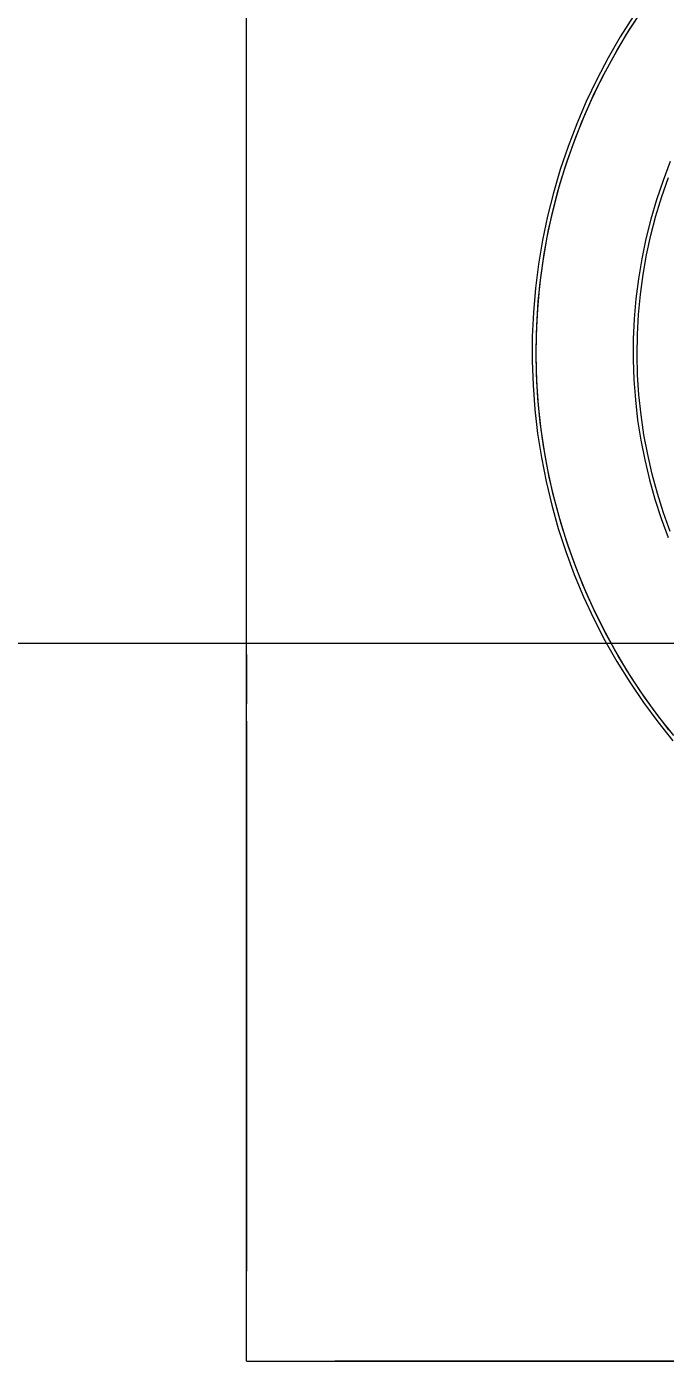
# Model space of a CAD drawing. Header units: millimetres. Extents: x -21807 to 22087, y 36760 to 60640.
# Drawn here: x -6825 to -6508, y 58947 to 59608 of the extents above; entities that cross this region are included whole.
import ezdxf

# ---------------------------------------------------------------- set-up
doc = ezdxf.new("R2010")
doc.units = ezdxf.units.MM
for name, color, linetype, lineweight in [('A-ANNO-DIMS', 7, 'Continuous', 9), ('A-ANNO-DIMS-110', 7, 'Continuous', 9), ('M-EQPM', 7, 'Continuous', 5)]:
    doc.layers.add(name, color=color, linetype=linetype, lineweight=lineweight)
doc.styles.add('Arial_1', font='arial.ttf', dxfattribs={"width": 0.8, "height": 220})
doc.dimstyles.new('AK_DIM_2_0_Arial', dxfattribs={"dimscale": 304.8, "dimtxt": 224.457068, "dimasz": 0.180446, "dimexe": 0.360892, "dimexo": 0.360892, "dimgap": 0.036089, "dimtad": 1, "dimdec": 0, "dimzin": 0, "dimdsep": 46, "dimtxsty": 'Arial_1', "dimblk1": 'OBLIQUE', "dimblk2": 'OBLIQUE', "dimsah": 1, "dimcen": 0.09, "dimadec": 0, "dimazin": 0, "dimtfac": 1, "dimtdec": 4, "dimtix": 1, "dimtmove": 0, "dimatfit": 3, "dimfxl": 1, "dimtvp": 1, "dimtolj": 1, "dimtzin": 0, "dimarcsym": 2})

# ---------------------------------------------------------------- blocks, each defined once
blk = doc.blocks.new('DanNong_VRV - OD-A-1-1235631-MẶT BẰNG HỆ THỐNG GIÓ CẤP AHU')
at = {"layer": 'M-EQPM'}
for p, q in [((-885, -311.78), (-885, 688.22)), ((-885, -311.78), (-885, 688.22)), ((-885, -273.58), (-885, 616.52)), ((-885, 38.44), (-885, 616.52)), ((-885, 38.44), (-885, 28.44)), ((-885, 28.44), (-885, 38.44)), ((-885, 38.44), (-885, 28.44)), ((-885, 28.44), (-885, 38.44)), ((-885, 28.44), (-885, 14.01)), ((-885, 28.44), (-885, 14.01)), ((-885, 28.44), (-885, 14.01)), ((-885, 28.44), (-885, 14.01)), ((-885, 5.44), (-885, 0.44)), ((-885, 5.44), (-885, 0.44)), ((-885, 5.44), (-885, 0.44)), ((-885, 5.44), (-885, 0.44)), ((-885, 5.44), (-885, 0.44)), ((-885, 5.44), (-885, 0.44)), ((-885, 5.44), (-885, 0.44)), ((-885, 5.44), (-885, 0.44)), ((-885, 5.44), (-885, 0.44)), ((-885, 5.44), (-885, 0.44)), ((-885, -239.56), (-885, 0.44)), ((-885, 0.44), (-885, -239.56)), ((-885, -239.56), (-885, 0.44)), ((-885, 0.44), (-885, -239.56)), ((-885, -239.56), (-885, 0.44)), ((-885, 0.44), (-885, -239.56)), ((-885, -239.56), (-885, 0.44)), ((-885, 0.44), (-885, -239.56)), ((-885, 0.44), (-885, -4.56)), ((-885, -239.56), (-885, 0.44)), ((-885, 0.44), (-885, -239.56)), ((-885, -239.56), (-885, 0.44)), ((-885, 0.44), (-885, -239.56)), ((-885, -239.56), (-885, 0.44)), ((-885, 0.44), (-885, -239.56)), ((-885, -239.56), (-885, 0.44)), ((-885, 0.44), (-885, -239.56)), ((-885, -239.56), (-885, 0.44)), ((-885, 0.44), (-885, -239.56)), ((-885, -239.56), (-885, 0.44)), ((-885, 0.44), (-885, -239.56)), ((-885, -190.21), (-885, -4.56)), ((-885, -4.56), (-885, -190.21)), ((-885, -127.9), (-885, -158.22)), ((-885, -190.21), (-885, -195.21)), ((-885, -236.33), (-885, -267.1)), ((-885, -236.35), (-885, -267.07)), ((-885, -236.35), (-885, -267.07)), ((-885, -239.56), (-885, -244.56)), ((-885, -239.56), (-885, -244.56)), ((-885, -239.56), (-885, -244.56)), ((-885, -239.56), (-885, -244.56)), ((-885, -239.56), (-885, -244.56)), ((-885, -239.56), (-885, -244.56)), ((-885, -239.56), (-885, -244.56)), ((-885, -239.56), (-885, -244.56)), ((-885, -239.56), (-885, -244.56)), ((-885, -239.56), (-885, -244.56)), ((-885, -244.13), (-885, -241.71)), ((-885, -249.71), (-885, -261.71)), ((-885, -311.78), (655, -311.78)), ((-841.21, -311.78), (585, -311.78)), ((-12.64, -311.78), (-841.21, -311.78)), ((-841.21, -311.78), (-12.64, -311.78)), ((-838.93, -311.78), (-808.22, -311.78)), ((-838.93, -311.78), (-808.22, -311.78)), ((-838.93, -311.78), (-808.22, -311.78))]:
    blk.add_line(p, q, dxfattribs=at)
at = {"layer": 'M-EQPM', "flags": 128}
for points in [[(-693.38, 354.53), (-699.83, 344.37), (-705.87, 333.95), (-711.49, 323.3), (-716.67, 312.44), (-721.42, 301.38), (-725.72, 290.13), (-729.57, 278.73), (-732.96, 267.17), (-735.89, 255.49), (-738.34, 243.71), (-740.32, 231.83), (-741.83, 219.89), (-742.86, 207.89), (-743.4, 195.87), (-743.47, 183.83), (-743.05, 171.8), (-742.15, 159.79), (-740.78, 147.83), (-738.92, 135.93), (-736.6, 124.12), (-733.8, 112.41), (-730.53, 100.82), (-726.81, 89.38), (-722.63, 78.09), (-718, 66.97), (-712.93, 56.05), (-707.43, 45.34), (-701.5, 34.86), (-695.16, 24.63), (-688.42, 14.66), (-681.28, 4.96), (-673.76, -4.44)], [(-693.38, 354.53), (-699.83, 344.37), (-705.87, 333.95), (-711.49, 323.3), (-716.67, 312.44), (-721.42, 301.38), (-725.72, 290.13), (-729.57, 278.73), (-732.96, 267.17), (-735.89, 255.49), (-738.34, 243.71), (-740.32, 231.83), (-741.83, 219.89), (-742.86, 207.89), (-743.4, 195.87), (-743.47, 183.83), (-743.05, 171.8), (-742.15, 159.79), (-740.78, 147.83), (-738.92, 135.93), (-736.6, 124.12), (-733.8, 112.41), (-730.53, 100.82), (-726.81, 89.38), (-722.63, 78.09), (-718, 66.97), (-712.93, 56.05), (-707.43, 45.34), (-701.5, 34.86), (-695.16, 24.63), (-688.42, 14.66), (-681.28, 4.96), (-673.76, -4.44)], [(-693.38, 354.53), (-699.83, 344.37), (-705.87, 333.95), (-711.49, 323.3), (-716.67, 312.44), (-721.42, 301.38), (-725.72, 290.13), (-729.57, 278.73), (-732.96, 267.17), (-735.89, 255.49), (-738.34, 243.71), (-740.32, 231.83), (-741.83, 219.89), (-742.86, 207.89), (-743.4, 195.87), (-743.47, 183.83), (-743.05, 171.8), (-742.15, 159.79), (-740.78, 147.83), (-738.92, 135.93), (-736.6, 124.12), (-733.8, 112.41), (-730.53, 100.82), (-726.81, 89.38), (-722.63, 78.09), (-718, 66.97), (-712.93, 56.05), (-707.43, 45.34), (-701.5, 34.86), (-695.16, 24.63), (-688.42, 14.66), (-681.28, 4.96), (-673.76, -4.44)], [(-675.71, 1.1), (-683, 10.58), (-689.92, 20.33), (-696.43, 30.36), (-702.54, 40.64), (-708.23, 51.16), (-713.5, 61.9), (-718.34, 72.84), (-722.73, 83.96), (-726.68, 95.25), (-730.17, 106.69), (-733.2, 118.26), (-735.76, 129.94), (-737.86, 141.71), (-739.48, 153.56), (-740.63, 165.46), (-741.3, 177.4), (-741.5, 189.36), (-741.21, 201.32), (-740.45, 213.25), (-739.21, 225.15), (-737.5, 236.98), (-735.31, 248.74), (-732.66, 260.4), (-729.54, 271.95), (-725.96, 283.36), (-721.93, 294.62), (-717.45, 305.71), (-712.53, 316.61), (-707.18, 327.3), (-701.41, 337.78), (-695.22, 348.01), (-688.63, 357.99)], [(-675.71, 1.1), (-683, 10.58), (-689.92, 20.33), (-696.43, 30.36), (-702.54, 40.64), (-708.23, 51.16), (-713.5, 61.9), (-718.34, 72.84), (-722.73, 83.96), (-726.68, 95.25), (-730.17, 106.69), (-733.2, 118.26), (-735.76, 129.94), (-737.86, 141.71), (-739.48, 153.56), (-740.63, 165.46), (-741.3, 177.4), (-741.5, 189.36), (-741.21, 201.32), (-740.45, 213.25), (-739.21, 225.15), (-737.5, 236.98), (-735.31, 248.74), (-732.66, 260.4), (-729.54, 271.95), (-725.96, 283.36), (-721.93, 294.62), (-717.45, 305.71), (-712.53, 316.61), (-707.18, 327.3), (-701.41, 337.78), (-695.22, 348.01), (-688.63, 357.99)], [(-673.35, -1.8), (-680.77, 7.59), (-687.8, 17.26), (-694.44, 27.21), (-700.68, 37.41), (-706.5, 47.86), (-711.91, 58.52), (-716.88, 69.4), (-721.41, 80.47), (-725.49, 91.71), (-729.13, 103.1), (-732.3, 114.63), (-735.01, 126.28), (-737.26, 138.03), (-739.03, 149.85), (-740.33, 161.74), (-741.15, 173.67), (-741.49, 185.63), (-741.35, 197.59), (-740.74, 209.53), (-739.65, 221.44), (-738.08, 233.3), (-736.04, 245.08), (-733.54, 256.77), (-730.56, 268.36), (-727.13, 279.81), (-723.24, 291.12), (-718.9, 302.27), (-714.12, 313.23), (-708.9, 323.99), (-703.26, 334.53), (-697.2, 344.84), (-690.73, 354.9)], [(-675.09, 282.58), (-678.68, 273.2), (-681.89, 263.69), (-684.71, 254.06), (-687.15, 244.32), (-689.2, 234.49), (-690.85, 224.59), (-692.11, 214.63), (-692.96, 204.63), (-693.42, 194.6), (-693.47, 184.56), (-693.13, 174.52), (-692.38, 164.51), (-691.23, 154.54), (-689.68, 144.62), (-687.74, 134.77), (-685.41, 125.01), (-682.69, 115.34), (-679.58, 105.8), (-676.09, 96.38)], [(-675.07, 99.27), (-678.44, 108.64), (-681.43, 118.14), (-684.05, 127.75), (-686.27, 137.46), (-688.11, 147.25), (-689.55, 157.1), (-690.59, 167), (-691.24, 176.94), (-691.5, 186.9), (-691.35, 196.86), (-690.81, 206.8), (-689.86, 216.72), (-688.53, 226.59), (-686.8, 236.39), (-684.67, 246.12), (-682.17, 255.76), (-679.27, 265.29), (-676, 274.7)]]:
    blk.add_lwpolyline(points, dxfattribs=at)
blk = doc.blocks.new('AK-SGS-M3-Hrvt_rvt-1-MẶT BẰNG HỆ THỐNG GIÓ CẤP AHU')
at = {"layer": 'M-EQPM', "color": 5, "lineweight": 25, "true_color": 0x0000ff}
blk.add_blockref('DanNong_VRV - OD-A-1-1235631-MẶT BẰNG HỆ THỐNG GIÓ CẤP AHU', (-5830.9, 59258.71), dxfattribs=at)
blk = doc.blocks.new('DIMBLOCK2-MẶT BẰNG HỆ THỐNG GIÓ CẤP AHU')
at = {"layer": 'A-ANNO-DIMS-110'}
for p, q in [((-12198.59, 59302.79), (-12198.59, 59412.79)), ((-4498.59, 59302.79), (-4498.59, 59412.79)), ((-12198.59, 59302.79), (-12171.09, 59330.29)), ((-4498.59, 59302.79), (-4471.09, 59330.29)), ((-12198.59, 59302.79), (-12226.09, 59275.29)), ((-12198.59, 59302.79), (-4498.59, 59302.79)), ((-12198.59, 59302.79), (-12198.59, 59231.68)), ((-4498.59, 59302.79), (-4526.09, 59275.29)), ((-4498.59, 59302.79), (-4498.59, 59231.68))]:
    blk.add_line(p, q, dxfattribs=at)
at = {"layer": 'A-ANNO-DIMS-110', "color": 0, "insert": (-8617.94, 59599.4), "char_height": 220, "width": 646.4364, "attachment_point": 1, "line_spacing_factor": 0.941778, "style": 'Arial_1'}
blk.add_mtext('7700', dxfattribs=at)
blk = doc.blocks.new('_Oblique')
at = {"color": 0, "linetype": 'ByBlock', "lineweight": -2}
blk.add_line((-0.5, -0.5), (0.5, 0.5), dxfattribs=at)
blk = doc.blocks.new('DIMBLOCK5-MẶT BẰNG HỆ THỐNG GIÓ CẤP AHU')
at = {"layer": 'A-ANNO-DIMS-110'}
for p, q in [((-20048.59, 59636.45), (-20048.59, 59746.45)), ((10901.41, 59636.45), (10901.41, 59746.45)), ((-20048.59, 59636.45), (-20021.09, 59663.95)), ((10901.41, 59636.45), (10928.91, 59663.95)), ((-20048.59, 59636.45), (-20076.09, 59608.95)), ((-20048.59, 59636.45), (10901.41, 59636.45)), ((-20048.59, 59636.45), (-20048.59, 59565.34)), ((10901.41, 59636.45), (10873.91, 59608.95)), ((10901.41, 59636.45), (10901.41, 59565.34))]:
    blk.add_line(p, q, dxfattribs=at)
at = {"layer": 'A-ANNO-DIMS-110', "color": 0, "insert": (-4910.27, 59933.06), "char_height": 220, "width": 808.0454, "attachment_point": 1, "line_spacing_factor": 0.941778, "style": 'Arial_1'}
blk.add_mtext('30950', dxfattribs=at)

msp = doc.modelspace()

# ---------------------------------------------------------------- block references
at = {"lineweight": 5}
msp.add_blockref('AK-SGS-M3-Hrvt_rvt-1-MẶT BẰNG HỆ THỐNG GIÓ CẤP AHU', (0, 0), dxfattribs=at)

# ---------------------------------------------------------------- dimensions: what is measured, and where the dimension line sits
at = {"layer": 'A-ANNO-DIMS'}
for base, p1, p2, override, picture, middle in [((10901.41, 59636.45), (-20048.59, 59675.34), (10901.41, 59675.34), {"dimpost": '<>', "dimfxl": 30950}, 'DIMBLOCK5-MẶT BẰNG HỆ THỐNG GIÓ CẤP AHU', (-4573.59, 59759.85)), ((-4498.59, 59302.79), (-12198.59, 59341.68), (-4498.59, 59341.68), {"dimpost": '<>', "dimfxl": 7700}, 'DIMBLOCK2-MẶT BẰNG HỆ THỐNG GIÓ CẤP AHU', (-8348.59, 59426.12))]:
    dim = msp.add_linear_dim(base=base, p1=p1, p2=p2, dimstyle='AK_DIM_2_0_Arial', override=override, dxfattribs=at)
    dim.commit()
    dim.dimension.update_dxf_attribs({"geometry": picture, "text_midpoint": middle})

doc.saveas('drawing.dxf')
